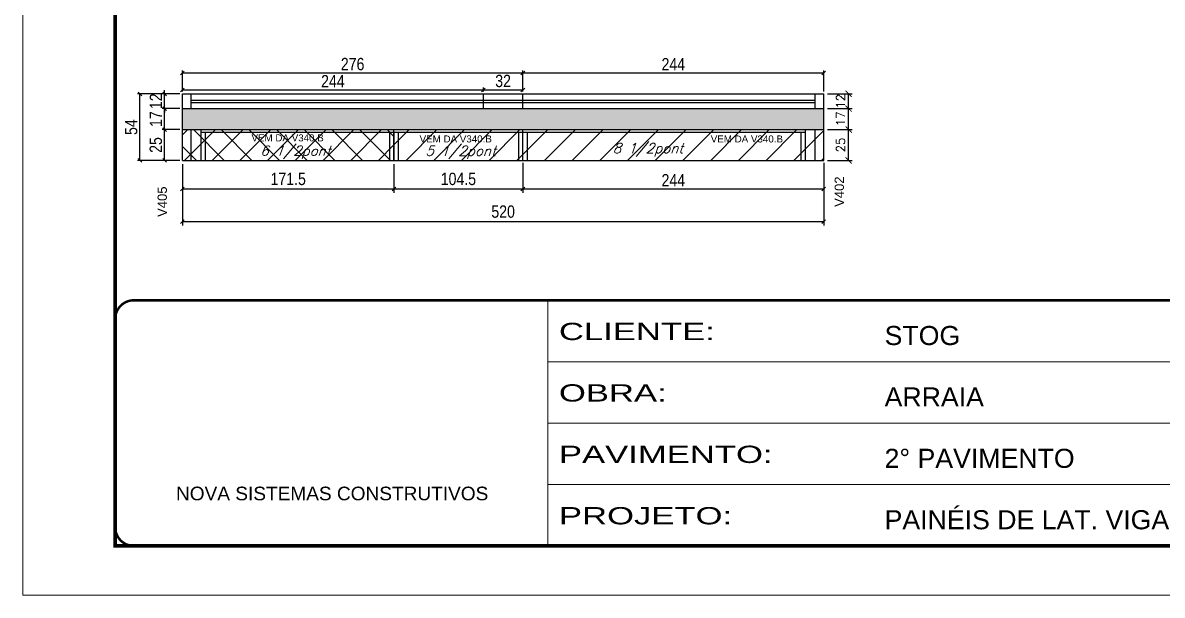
# Model space of a CAD drawing. Extents: x -3394 to 16474, y -5031 to 14397.
# Drawn here: x 9027 to 9951, y 3009 to 3474 of the extents above; entities that cross this region are included whole.
import ezdxf

# ---------------------------------------------------------------- set-up
doc = ezdxf.new("R2010")
doc.units = 0
doc.linetypes.add('CONTINUO', pattern=[0])
doc.linetypes.add('DASHED', pattern=[0.75, 0.5, -0.25])
doc.layers.get('0').update_dxf_attribs({"linetype": 'CONTINUOUS'})
doc.layers.get('Defpoints').update_dxf_attribs({"linetype": 'CONTINUOUS'})
for name, color, linetype in [('COTA', 241, 'CONTINUOUS'), ('NOMENCLATURA', 7, 'CONTINUOUS'), ('Painéis', 200, 'CONTINUOUS'), ('SARR_2.2x7', 40, 'CONTINUOUS'), ('SARR_3.5x7', 81, 'CONTINUOUS'), ('SARR_EDITAR', 141, 'CONTINUOUS'), ('texto', 7, 'CONTINUOUS')]:
    doc.layers.add(name, color=color, linetype=linetype)
for name, color, linetype, lineweight in [('Folhas', 255, 'CONTINUOUS', 9), ('Hachura', 251, 'CONTINUOUS', 9), ('REAPROVEITAMENTO', 251, 'CONTINUOUS', 9), ('SARRAFO DE PRESSAO', 251, 'DASHED', 9)]:
    doc.layers.add(name, color=color, linetype=linetype, lineweight=lineweight)
doc.styles.add('ARIAL', font='arial.ttf')
doc.styles.add('COTA TECNICA', font='techl___.ttf', dxfattribs={"height": 10})
doc.styles.add('ROMANS', font='romans.shx')
doc.styles.add('Tecnologia', font='')
doc.styles.get('Tecnologia').set_extended_font_data('Forgotten Futurist')
doc.dimstyles.new('Cota Paínel', dxfattribs={"dimtxt": 7, "dimasz": 5, "dimexe": 3, "dimexo": 3, "dimgap": 3, "dimtad": 1, "dimdec": 1, "dimzin": 12, "dimdsep": 46, "dimtxsty": 'ROMANS', "dimblk": 'ARCHTICK', "dimcen": 0, "dimclrd": 4, "dimclre": 4, "dimclrt": 1, "dimadec": 1, "dimazin": 3, "dimtfac": 1, "dimtdec": 1, "dimtmove": 0, "dimatfit": 3, "dimldrblk": 'OBLIQUE', "dimfxl": 1, "dimtolj": 1, "dimtzin": 12, "dimarcsym": 0})
doc.dimstyles.new('PAINEL', dxfattribs={"dimtxt": 10, "dimasz": 3, "dimexe": 3, "dimexo": 3, "dimgap": 3, "dimtad": 1, "dimdec": 1, "dimzin": 12, "dimdsep": 46, "dimtxsty": 'COTA TECNICA', "dimblk1": 'OBLIQUE', "dimblk2": 'OBLIQUE', "dimsah": 1, "dimcen": 0.9, "dimclrd": 4, "dimclre": 4, "dimclrt": 240, "dimadec": 1, "dimazin": 3, "dimtfac": 1, "dimtdec": 1, "dimtmove": 0, "dimatfit": 3, "dimfxl": 1, "dimtolj": 1, "dimtzin": 12, "dimarcsym": 0})
pattern_1 = [(45, (-7.898, -326.223), (-11.22532, 11.22532), [])]

# ---------------------------------------------------------------- blocks, each defined once
blk = doc.blocks.new('9999999999')
at = {"color": 30, "linetype": 'CONTINUO'}
for p, q in [((98564.56, 34230.21), (98564.56, 34429.45)), ((98564.56, 34379.64), (99583.98, 34379.64)), ((98564.56, 34329.83), (99487.98, 34329.83)), ((98564.56, 34280.02), (99487.98, 34280.02))]:
    blk.add_line(p, q, dxfattribs=at)
at = {"color": 30, "linetype": 'CONTINUO', "const_width": 2}
blk.add_lwpolyline([(99583.98, 34230.21), (99583.98, 34414.45, 0.414214), (99568.98, 34429.45), (98228.98, 34429.45, 0.414214), (98213.98, 34414.45), (98213.98, 34245.21, 0.414214), (98228.98, 34230.21), (99583.98, 34230.21)], format="xyb", dxfattribs=at)
at = {"layer": 'Folhas'}
blk.add_lwpolyline([(98138.98, 34190.21), (99623.98, 34190.21), (99623.98, 35240.21), (98138.98, 35240.21)], close=True, dxfattribs=at)
at = {"layer": 'Folhas', "color": 30, "const_width": 3}
blk.add_lwpolyline([(98213.98, 34230.21), (99583.98, 34230.21), (99583.98, 35200.21), (98213.98, 35200.21)], close=True, dxfattribs=at)
at = {"color": 7, "linetype": 'Continuous', "ltscale": 5, "style": 'ARIAL'}
for s, height, p in [('STOG', 15.483, (98837.68, 34393.13)), ('ARRAIA', 15.483, (98837.68, 34343.32)), ('2° PAVIMENTO', 15.4829, (98837.68, 34293.51)), ('NOVA SISTEMAS CONSTRUTIVOS', 11.0592, (98263.19, 34267.21)), ('PAINÉIS DE LAT. VIGAS', 15.4829, (98837.68, 34243.7))]:
    blk.add_text(s, height=height, dxfattribs=at).set_placement(p)
at = {"layer": 'Folhas', "color": 7, "style": 'Tecnologia', "width": 1.5}
for s, p in [('CLIENTE:', (98573.65, 34397.17)), ('OBRA:', (98573.65, 34347.31)), ('PAVIMENTO:', (98573.65, 34297.5)), ('PROJETO:', (98573.65, 34247.69))]:
    blk.add_text(s, height=14, dxfattribs=at).set_placement(p)
blk = doc.blocks.new('_Oblique')
at = {"color": 0, "linetype": 'ByBlock', "lineweight": -2}
blk.add_line((-0.5, -0.5), (0.5, 0.5), dxfattribs=at)
blk = doc.blocks.new('*D861')
at = {"layer": 'COTA', "color": 4, "linetype": 'ByBlock', "lineweight": -2, "transparency": 16777216}
for p, q in [((9156.62, 3359.07), (9156.62, 3335.91)), ((9328.12, 3359.07), (9328.12, 3335.91)), ((9156.62, 3338.91), (9328.12, 3338.91))]:
    blk.add_line(p, q, dxfattribs=at)
at = {"layer": 'Defpoints', "color": 0, "linetype": 'ByBlock', "transparency": 16777216}
for p in [(9156.62, 3362.07), (9328.12, 3362.07), (9328.12, 3338.91)]:
    blk.add_point(p, dxfattribs=at)
at = {"layer": 'COTA', "color": 4, "linetype": 'ByBlock', "lineweight": -2, "transparency": 16777216, "xscale": 3, "yscale": 3, "zscale": 3, "rotation": 180}
blk.add_blockref('_Oblique', (9156.62, 3338.91), dxfattribs=at)
at = {"layer": 'COTA', "color": 4, "linetype": 'ByBlock', "lineweight": -2, "transparency": 16777216, "xscale": 3, "yscale": 3, "zscale": 3}
blk.add_blockref('_Oblique', (9328.12, 3338.91), dxfattribs=at)
at = {"layer": 'COTA', "color": 240, "linetype": 'ByBlock', "transparency": 16777216, "insert": (9242.37, 3347.02), "char_height": 10, "attachment_point": 5, "style": 'COTA TECNICA'}
blk.add_mtext('\\A1;171.5', dxfattribs=at)
blk = doc.blocks.new('*D862')
at = {"layer": 'COTA', "color": 4, "linetype": 'ByBlock', "lineweight": -2, "transparency": 16777216}
for p, q in [((9328.12, 3359.07), (9328.12, 3335.91)), ((9432.62, 3359.07), (9432.62, 3335.91)), ((9328.12, 3338.91), (9432.62, 3338.91))]:
    blk.add_line(p, q, dxfattribs=at)
at = {"layer": 'Defpoints', "color": 0, "linetype": 'ByBlock', "transparency": 16777216}
for p in [(9328.12, 3362.07), (9432.62, 3362.07), (9432.62, 3338.91)]:
    blk.add_point(p, dxfattribs=at)
at = {"layer": 'COTA', "color": 4, "linetype": 'ByBlock', "lineweight": -2, "transparency": 16777216, "xscale": 3, "yscale": 3, "zscale": 3, "rotation": 180}
blk.add_blockref('_Oblique', (9328.12, 3338.91), dxfattribs=at)
at = {"layer": 'COTA', "color": 4, "linetype": 'ByBlock', "lineweight": -2, "transparency": 16777216, "xscale": 3, "yscale": 3, "zscale": 3}
blk.add_blockref('_Oblique', (9432.62, 3338.91), dxfattribs=at)
at = {"layer": 'COTA', "color": 240, "linetype": 'ByBlock', "transparency": 16777216, "insert": (9380.37, 3347.02), "char_height": 10, "attachment_point": 5, "style": 'COTA TECNICA'}
blk.add_mtext('\\A1;104.5', dxfattribs=at)
blk = doc.blocks.new('*D871')
at = {"layer": 'COTA', "color": 4, "linetype": 'ByBlock', "lineweight": -2, "transparency": 16777216}
for p, q in [((9156.62, 3359.07), (9156.62, 3309.41)), ((9676.62, 3359.07), (9676.62, 3309.41)), ((9156.62, 3312.41), (9676.62, 3312.41))]:
    blk.add_line(p, q, dxfattribs=at)
at = {"layer": 'Defpoints', "color": 0, "linetype": 'ByBlock', "transparency": 16777216}
for p in [(9156.62, 3362.07), (9676.62, 3362.07), (9676.62, 3312.41)]:
    blk.add_point(p, dxfattribs=at)
at = {"layer": 'COTA', "color": 4, "linetype": 'ByBlock', "lineweight": -2, "transparency": 16777216, "xscale": 3, "yscale": 3, "zscale": 3, "rotation": 180}
blk.add_blockref('_Oblique', (9156.62, 3312.41), dxfattribs=at)
at = {"layer": 'COTA', "color": 4, "linetype": 'ByBlock', "lineweight": -2, "transparency": 16777216, "xscale": 3, "yscale": 3, "zscale": 3}
blk.add_blockref('_Oblique', (9676.62, 3312.41), dxfattribs=at)
at = {"layer": 'COTA', "color": 240, "linetype": 'ByBlock', "transparency": 16777216, "insert": (9416.62, 3320.52), "char_height": 10, "attachment_point": 5, "style": 'COTA TECNICA'}
blk.add_mtext('\\A1;520', dxfattribs=at)
blk = doc.blocks.new('_ArchTick')
at = {"color": 0, "linetype": 'ByBlock', "const_width": 0.15}
blk.add_lwpolyline([(-0.5, -0.5), (0.5, 0.5)], dxfattribs=at)
blk = doc.blocks.new('*D863')
at = {"layer": 'COTA', "color": 4, "lineweight": -2, "transparency": 16777216}
for p, q in [((9679.62, 3387.07), (9699.75, 3387.07)), ((9696.75, 3362.07), (9696.75, 3387.07)), ((9679.62, 3362.07), (9699.75, 3362.07))]:
    blk.add_line(p, q, dxfattribs=at)
at = {"layer": 'Defpoints', "color": 0, "transparency": 16777216}
for p in [(9676.62, 3387.07), (9696.75, 3387.07), (9676.62, 3362.07)]:
    blk.add_point(p, dxfattribs=at)
at = {"layer": 'COTA', "color": 4, "lineweight": -2, "transparency": 16777216, "xscale": 5, "yscale": 5, "zscale": 5}
for p, rotation in [((9696.75, 3387.07), 90), ((9696.75, 3362.07), 270)]:
    blk.add_blockref('_ArchTick', p, dxfattribs=dict(at, rotation=rotation))
at = {"layer": 'COTA', "color": 1, "transparency": 16777216, "insert": (9690.25, 3374.57), "char_height": 7, "attachment_point": 5, "rotation": 90, "style": 'ROMANS'}
blk.add_mtext('\\A1;25', dxfattribs=at)
blk = doc.blocks.new('*D864')
at = {"layer": 'COTA', "color": 4, "lineweight": -2, "transparency": 16777216}
for p, q in [((9679.62, 3404.07), (9699.75, 3404.07)), ((9696.75, 3387.07), (9696.75, 3404.07)), ((9679.62, 3387.07), (9699.75, 3387.07))]:
    blk.add_line(p, q, dxfattribs=at)
at = {"layer": 'Defpoints', "color": 0, "transparency": 16777216}
for p in [(9676.62, 3404.07), (9696.75, 3404.07), (9676.62, 3387.07)]:
    blk.add_point(p, dxfattribs=at)
at = {"layer": 'COTA', "color": 4, "lineweight": -2, "transparency": 16777216, "xscale": 5, "yscale": 5, "zscale": 5}
for p, rotation in [((9696.75, 3404.07), 90), ((9696.75, 3387.07), 270)]:
    blk.add_blockref('_ArchTick', p, dxfattribs=dict(at, rotation=rotation))
at = {"layer": 'COTA', "color": 1, "transparency": 16777216, "insert": (9690.25, 3395.76), "char_height": 7, "attachment_point": 5, "rotation": 90, "style": 'ROMANS'}
blk.add_mtext('\\A1;17', dxfattribs=at)
blk = doc.blocks.new('*D865')
at = {"layer": 'COTA', "color": 4, "linetype": 'Continuous', "lineweight": -2, "transparency": 16777216}
for p, q in [((9154.62, 3387.07), (9140.21, 3387.07)), ((9142.21, 3362.07), (9142.21, 3387.07)), ((9154.62, 3362.07), (9140.21, 3362.07))]:
    blk.add_line(p, q, dxfattribs=at)
at = {"layer": 'Defpoints', "color": 0, "linetype": 'Continuous', "transparency": 16777216}
for p in [(9142.21, 3387.07), (9156.62, 3387.07), (9156.62, 3362.07)]:
    blk.add_point(p, dxfattribs=at)
at = {"layer": 'COTA', "color": 4, "linetype": 'Continuous', "lineweight": -2, "transparency": 16777216, "xscale": 3, "yscale": 3, "zscale": 3}
for p, rotation in [((9142.21, 3387.07), 90), ((9142.21, 3362.07), 270)]:
    blk.add_blockref('_Oblique', p, dxfattribs=dict(at, rotation=rotation))
at = {"layer": 'COTA', "color": 240, "linetype": 'Continuous', "transparency": 16777216, "insert": (9135.1, 3374.57), "char_height": 10, "attachment_point": 5, "rotation": 90, "style": 'COTA TECNICA'}
blk.add_mtext('\\A1;25', dxfattribs=at)
blk = doc.blocks.new('*D866')
at = {"layer": 'COTA', "color": 4, "linetype": 'Continuous', "lineweight": -2, "transparency": 16777216}
for p, q in [((9154.62, 3404.07), (9140.21, 3404.07)), ((9142.21, 3387.07), (9142.21, 3404.07)), ((9154.62, 3387.07), (9140.21, 3387.07))]:
    blk.add_line(p, q, dxfattribs=at)
at = {"layer": 'Defpoints', "color": 0, "linetype": 'Continuous', "transparency": 16777216}
for p in [(9142.21, 3404.07), (9156.62, 3404.07), (9156.62, 3387.07)]:
    blk.add_point(p, dxfattribs=at)
at = {"layer": 'COTA', "color": 4, "linetype": 'Continuous', "lineweight": -2, "transparency": 16777216, "xscale": 3, "yscale": 3, "zscale": 3}
for p, rotation in [((9142.21, 3404.07), 90), ((9142.21, 3387.07), 270)]:
    blk.add_blockref('_Oblique', p, dxfattribs=dict(at, rotation=rotation))
at = {"layer": 'COTA', "color": 240, "linetype": 'Continuous', "transparency": 16777216, "insert": (9135.14, 3395.57), "char_height": 10, "attachment_point": 5, "rotation": 90, "style": 'COTA TECNICA'}
blk.add_mtext('\\A1;17', dxfattribs=at)
blk = doc.blocks.new('*D867')
at = {"layer": 'COTA', "color": 4, "linetype": 'Continuous', "lineweight": -2, "transparency": 16777216}
for p, q in [((9154.62, 3416.07), (9120.22, 3416.07)), ((9122.22, 3362.07), (9122.22, 3416.07)), ((9154.62, 3362.07), (9120.22, 3362.07))]:
    blk.add_line(p, q, dxfattribs=at)
at = {"layer": 'Defpoints', "color": 0, "linetype": 'Continuous', "transparency": 16777216}
for p in [(9122.22, 3416.07), (9156.62, 3416.07), (9156.62, 3362.07)]:
    blk.add_point(p, dxfattribs=at)
at = {"layer": 'COTA', "color": 4, "linetype": 'Continuous', "lineweight": -2, "transparency": 16777216, "xscale": 3, "yscale": 3, "zscale": 3}
for p, rotation in [((9122.22, 3416.07), 90), ((9122.22, 3362.07), 270)]:
    blk.add_blockref('_Oblique', p, dxfattribs=dict(at, rotation=rotation))
at = {"layer": 'COTA', "color": 240, "linetype": 'Continuous', "transparency": 16777216, "insert": (9115.11, 3389.07), "char_height": 10, "attachment_point": 5, "rotation": 90, "style": 'COTA TECNICA'}
blk.add_mtext('\\A1;54', dxfattribs=at)
blk = doc.blocks.new('*D868')
at = {"layer": 'COTA', "color": 4, "lineweight": -2, "transparency": 16777216}
for p, q in [((9679.62, 3416.07), (9699.75, 3416.07)), ((9696.75, 3404.07), (9696.75, 3416.07)), ((9679.62, 3404.07), (9699.75, 3404.07))]:
    blk.add_line(p, q, dxfattribs=at)
at = {"layer": 'Defpoints', "color": 0, "transparency": 16777216}
for p in [(9676.62, 3416.07), (9696.75, 3416.07), (9676.62, 3404.07)]:
    blk.add_point(p, dxfattribs=at)
at = {"layer": 'COTA', "color": 4, "lineweight": -2, "transparency": 16777216, "xscale": 5, "yscale": 5, "zscale": 5}
for p, rotation in [((9696.75, 3416.07), 90), ((9696.75, 3404.07), 270)]:
    blk.add_blockref('_ArchTick', p, dxfattribs=dict(at, rotation=rotation))
at = {"layer": 'COTA', "color": 1, "transparency": 16777216, "insert": (9690.25, 3410.07), "char_height": 7, "attachment_point": 5, "rotation": 90, "style": 'ROMANS'}
blk.add_mtext('\\A1;12', dxfattribs=at)
blk = doc.blocks.new('*D869')
at = {"layer": 'COTA', "color": 4, "linetype": 'Continuous', "lineweight": -2, "transparency": 16777216}
for p, q in [((9142.21, 3416.07), (9142.21, 3419.07)), ((9154.62, 3416.07), (9140.21, 3416.07)), ((9142.21, 3404.07), (9142.21, 3416.07)), ((9154.62, 3404.07), (9140.21, 3404.07)), ((9142.21, 3404.07), (9142.21, 3401.07))]:
    blk.add_line(p, q, dxfattribs=at)
at = {"layer": 'Defpoints', "color": 0, "linetype": 'Continuous', "transparency": 16777216}
for p in [(9142.21, 3416.07), (9156.62, 3416.07), (9156.62, 3404.07)]:
    blk.add_point(p, dxfattribs=at)
at = {"layer": 'COTA', "color": 4, "linetype": 'Continuous', "lineweight": -2, "transparency": 16777216, "xscale": 3, "yscale": 3, "zscale": 3}
for p, rotation in [((9142.21, 3416.07), 270), ((9142.21, 3404.07), 90)]:
    blk.add_blockref('_Oblique', p, dxfattribs=dict(at, rotation=rotation))
at = {"layer": 'COTA', "color": 240, "linetype": 'Continuous', "transparency": 16777216, "insert": (9135.15, 3410.07), "char_height": 10, "attachment_point": 5, "rotation": 90, "style": 'COTA TECNICA'}
blk.add_mtext('\\A1;12', dxfattribs=at)
blk = doc.blocks.new('*D870')
at = {"layer": 'COTA', "color": 4, "linetype": 'Continuous', "lineweight": -2, "transparency": 16777216}
for p, q in [((9432.62, 3360.07), (9432.62, 3336.91)), ((9676.62, 3360.07), (9676.62, 3336.91)), ((9432.62, 3338.91), (9676.62, 3338.91))]:
    blk.add_line(p, q, dxfattribs=at)
at = {"layer": 'Defpoints', "color": 0, "linetype": 'Continuous', "transparency": 16777216}
for p in [(9432.62, 3362.07), (9676.62, 3362.07), (9676.62, 3338.91)]:
    blk.add_point(p, dxfattribs=at)
at = {"layer": 'COTA', "color": 4, "linetype": 'Continuous', "lineweight": -2, "transparency": 16777216, "xscale": 3, "yscale": 3, "zscale": 3, "rotation": 180}
blk.add_blockref('_Oblique', (9432.62, 3338.91), dxfattribs=at)
at = {"layer": 'COTA', "color": 4, "linetype": 'Continuous', "lineweight": -2, "transparency": 16777216, "xscale": 3, "yscale": 3, "zscale": 3}
blk.add_blockref('_Oblique', (9676.62, 3338.91), dxfattribs=at)
at = {"layer": 'COTA', "color": 240, "linetype": 'Continuous', "transparency": 16777216, "insert": (9554.62, 3345.99), "char_height": 10, "attachment_point": 5, "style": 'COTA TECNICA'}
blk.add_mtext('\\A1;244', dxfattribs=at)
blk = doc.blocks.new('*D875')
at = {"layer": 'COTA', "color": 4, "linetype": 'Continuous', "lineweight": -2, "transparency": 16777216}
for p, q in [((9156.62, 3418.07), (9156.62, 3435.05)), ((9156.62, 3433.05), (9432.62, 3433.05)), ((9432.62, 3418.07), (9432.62, 3435.05))]:
    blk.add_line(p, q, dxfattribs=at)
at = {"layer": 'Defpoints', "color": 0, "linetype": 'Continuous', "transparency": 16777216}
for p in [(9432.62, 3433.05), (9156.62, 3416.07), (9432.62, 3416.07)]:
    blk.add_point(p, dxfattribs=at)
at = {"layer": 'COTA', "color": 4, "linetype": 'Continuous', "lineweight": -2, "transparency": 16777216, "xscale": 3, "yscale": 3, "zscale": 3, "rotation": 180}
blk.add_blockref('_Oblique', (9156.62, 3433.05), dxfattribs=at)
at = {"layer": 'COTA', "color": 4, "linetype": 'Continuous', "lineweight": -2, "transparency": 16777216, "xscale": 3, "yscale": 3, "zscale": 3}
blk.add_blockref('_Oblique', (9432.62, 3433.05), dxfattribs=at)
at = {"layer": 'COTA', "color": 240, "linetype": 'Continuous', "transparency": 16777216, "insert": (9294.62, 3440.15), "char_height": 10, "attachment_point": 5, "style": 'COTA TECNICA'}
blk.add_mtext('\\A1;276', dxfattribs=at)
blk = doc.blocks.new('*D876')
at = {"layer": 'COTA', "color": 4, "linetype": 'Continuous', "lineweight": -2, "transparency": 16777216}
for p, q in [((9432.62, 3418.07), (9432.62, 3435.05)), ((9432.62, 3433.05), (9676.62, 3433.05)), ((9676.62, 3418.07), (9676.62, 3435.05))]:
    blk.add_line(p, q, dxfattribs=at)
at = {"layer": 'Defpoints', "color": 0, "linetype": 'Continuous', "transparency": 16777216}
for p in [(9676.62, 3433.05), (9432.62, 3416.07), (9676.62, 3416.07)]:
    blk.add_point(p, dxfattribs=at)
at = {"layer": 'COTA', "color": 4, "linetype": 'Continuous', "lineweight": -2, "transparency": 16777216, "xscale": 3, "yscale": 3, "zscale": 3, "rotation": 180}
blk.add_blockref('_Oblique', (9432.62, 3433.05), dxfattribs=at)
at = {"layer": 'COTA', "color": 4, "linetype": 'Continuous', "lineweight": -2, "transparency": 16777216, "xscale": 3, "yscale": 3, "zscale": 3}
blk.add_blockref('_Oblique', (9676.62, 3433.05), dxfattribs=at)
at = {"layer": 'COTA', "color": 240, "linetype": 'Continuous', "transparency": 16777216, "insert": (9554.62, 3440.12), "char_height": 10, "attachment_point": 5, "style": 'COTA TECNICA'}
blk.add_mtext('\\A1;244', dxfattribs=at)
blk = doc.blocks.new('*D877')
at = {"layer": 'COTA', "color": 4, "linetype": 'Continuous', "lineweight": -2, "transparency": 16777216}
for p, q in [((9156.62, 3418.07), (9156.62, 3421.27)), ((9156.62, 3419.27), (9400.62, 3419.27)), ((9400.62, 3418.07), (9400.62, 3421.27))]:
    blk.add_line(p, q, dxfattribs=at)
at = {"layer": 'Defpoints', "color": 0, "linetype": 'Continuous', "transparency": 16777216}
for p in [(9400.62, 3419.27), (9156.62, 3416.07), (9400.62, 3416.07)]:
    blk.add_point(p, dxfattribs=at)
at = {"layer": 'COTA', "color": 4, "linetype": 'Continuous', "lineweight": -2, "transparency": 16777216, "xscale": 3, "yscale": 3, "zscale": 3, "rotation": 180}
blk.add_blockref('_Oblique', (9156.62, 3419.27), dxfattribs=at)
at = {"layer": 'COTA', "color": 4, "linetype": 'Continuous', "lineweight": -2, "transparency": 16777216, "xscale": 3, "yscale": 3, "zscale": 3}
blk.add_blockref('_Oblique', (9400.62, 3419.27), dxfattribs=at)
at = {"layer": 'COTA', "color": 240, "linetype": 'Continuous', "transparency": 16777216, "insert": (9278.62, 3426.34), "char_height": 10, "attachment_point": 5, "style": 'COTA TECNICA'}
blk.add_mtext('\\A1;244', dxfattribs=at)
blk = doc.blocks.new('*D878')
at = {"layer": 'COTA', "color": 4, "linetype": 'Continuous', "lineweight": -2, "transparency": 16777216}
for p, q in [((9400.62, 3418.07), (9400.62, 3421.27)), ((9400.62, 3419.27), (9432.62, 3419.27)), ((9432.62, 3418.07), (9432.62, 3421.27))]:
    blk.add_line(p, q, dxfattribs=at)
at = {"layer": 'Defpoints', "color": 0, "linetype": 'Continuous', "transparency": 16777216}
for p in [(9432.62, 3419.27), (9400.62, 3416.07), (9432.62, 3416.07)]:
    blk.add_point(p, dxfattribs=at)
at = {"layer": 'COTA', "color": 4, "linetype": 'Continuous', "lineweight": -2, "transparency": 16777216, "xscale": 3, "yscale": 3, "zscale": 3, "rotation": 180}
blk.add_blockref('_Oblique', (9400.62, 3419.27), dxfattribs=at)
at = {"layer": 'COTA', "color": 4, "linetype": 'Continuous', "lineweight": -2, "transparency": 16777216, "xscale": 3, "yscale": 3, "zscale": 3}
blk.add_blockref('_Oblique', (9432.62, 3419.27), dxfattribs=at)
at = {"layer": 'COTA', "color": 240, "linetype": 'Continuous', "transparency": 16777216, "insert": (9416.62, 3426.49), "char_height": 10, "attachment_point": 5, "style": 'COTA TECNICA'}
blk.add_mtext('\\A1;32', dxfattribs=at)

msp = doc.modelspace()

# ---------------------------------------------------------------- hatches: boundary and pattern name
at = {"layer": 'COTA', "linetype": 'Continuous'}
h = msp.add_hatch(dxfattribs=at)
h.set_pattern_fill('AR-CONC', color=256, scale=0.05)
h.set_pattern_definition([(50, (7398.67, -4214.319), (9.1092334, -0.796954), [0.9525, -10.4775]), (355, (7398.67, -4214.319), (-1.762171, 9.552842), [0.762, -8.382029]), (100.45144, (7399.429, -4214.3855), (7.347062, 8.755888), [0.8095, -8.904512]), (46.1842, (7398.67, -4211.779), (13.553952, -2.102116), [1.42875, -15.71625]), (96.63556, (7399.8, -4211.954), (11.870207, 12.371306), [1.21425, -13.35678]), (351.18415, (7398.67, -4211.779), (11.870207, 12.371306), [1.142998, -12.572987]), (21, (7399.94, -4212.414), (7.5807196, -5.11326), [0.9525, -10.4775]), (326, (7399.94, -4212.414), (3.090101, 9.209398), [0.762, -8.382]), (71.45144, (7400.572, -4212.84), (10.670821, 4.096138), [0.8095, -8.904497]), (37.5, (7398.6702, -4214.319), (0.1544302, 4.227752), [0, -8.2804, 0, -8.509, 0, -8.41375]), (7.5, (7398.6702, -4214.319), (3.340983, 5.0090287), [0, -4.8514, 0, -8.0899, 0, -3.20675]), (327.5, (7395.838, -4214.319), (6.7795298, -0.2864372), [0, -3.175, 0, -9.906, 0, -13.1445]), (317.5, (7394.568, -4214.319), (7.406459, 1.2713246), [0, -4.1275, 0, -6.5786, 0, -9.3345])])
h.paths.add_polyline_path([(9676.62, 3387.07), (9676.62, 3404.07), (9156.62, 3404.07), (9156.62, 3387.07)])
at = {"layer": 'Hachura', "linetype": 'ByBlock'}
h = msp.add_hatch(dxfattribs=at)
h.set_pattern_fill('ANSI37', color=256, scale=5)
h.set_pattern_definition([(45, (-7.898, -326.223), (-11.22532, 11.22532), []), (135, (-7.898, -326.223), (-11.22532, -11.22532), [])])
h.paths.add_polyline_path([(9328.12, 3362.07), (9328.12, 3387.07), (9156.62, 3387.07), (9156.62, 3362.07)])
at = {"layer": 'REAPROVEITAMENTO', "linetype": 'Continuous'}
h = msp.add_hatch(dxfattribs=at)
h.set_pattern_fill('ANSI31', color=256, scale=5)
h.set_pattern_definition(pattern_1)
h.paths.add_polyline_path([(9432.62, 3387.07), (9328.12, 3387.07), (9328.12, 3362.07), (9432.62, 3362.07)])
h = msp.add_hatch(dxfattribs=at)
h.set_pattern_fill('ANSI31', color=256, scale=5)
h.set_pattern_definition(pattern_1)
h.paths.add_polyline_path([(9676.62, 3362.07), (9676.62, 3387.07), (9432.62, 3387.07), (9432.62, 3362.07)])

# ---------------------------------------------------------------- linework, layer by layer
at = {"layer": 'COTA', "linetype": 'ByBlock'}
for p, q in [((9156.62, 3404.07), (9676.62, 3404.07)), ((9156.62, 3387.07), (9156.62, 3404.07)), ((9676.62, 3387.07), (9676.62, 3404.07))]:
    msp.add_line(p, q, dxfattribs=at)
at = {"layer": 'Painéis', "linetype": 'ByBlock'}
for p, q in [((9156.62, 3416.07), (9676.62, 3416.07)), ((9156.62, 3404.07), (9156.62, 3416.07)), ((9400.62, 3404.07), (9400.62, 3416.07)), ((9432.62, 3404.07), (9432.62, 3416.07)), ((9676.62, 3404.07), (9676.62, 3416.07)), ((9156.62, 3404.07), (9676.62, 3404.07)), ((9156.62, 3387.07), (9676.62, 3387.07)), ((9156.62, 3362.07), (9156.62, 3387.07)), ((9328.12, 3362.07), (9328.12, 3387.07)), ((9432.62, 3362.07), (9432.62, 3387.07)), ((9676.62, 3362.07), (9676.62, 3387.07)), ((9156.62, 3362.07), (9676.62, 3362.07))]:
    msp.add_line(p, q, dxfattribs=at)
at = {"layer": 'SARR_2.2x7', "linetype": 'Continuous'}
for p, q in [((9163.62, 3404.07), (9163.62, 3416.07)), ((9669.62, 3404.07), (9669.62, 3416.07)), ((9163.62, 3362.07), (9163.62, 3387.07)), ((9171.62, 3384.87), (9328.12, 3384.87)), ((9328.12, 3384.87), (9432.62, 3384.87)), ((9432.62, 3384.87), (9661.62, 3384.87)), ((9669.62, 3362.07), (9669.62, 3387.07))]:
    msp.add_line(p, q, dxfattribs=at)
at = {"layer": 'SARR_3.5x7'}
for p, q in [((9171.62, 3387.07), (9171.62, 3362.07)), ((9175.12, 3384.87), (9175.12, 3362.07)), ((9324.62, 3384.87), (9324.62, 3362.07)), ((9328.12, 3384.87), (9328.12, 3362.07)), ((9331.62, 3384.87), (9331.62, 3362.07)), ((9429.12, 3384.87), (9429.12, 3362.07)), ((9436.12, 3384.87), (9436.12, 3362.07)), ((9658.12, 3384.87), (9658.12, 3362.07)), ((9661.62, 3387.07), (9661.62, 3362.07)), ((9171.62, 3362.07), (9175.12, 3362.07)), ((9324.62, 3362.07), (9328.12, 3362.07)), ((9328.12, 3362.07), (9331.62, 3362.07)), ((9658.12, 3362.07), (9661.62, 3362.07))]:
    msp.add_line(p, q, dxfattribs=at)
at = {"layer": 'SARR_EDITAR', "linetype": 'Continuous'}
for points in [[(9163.62, 3411.07), (9328.12, 3411.07), (9432.62, 3411.07)], [(9163.62, 3409.07), (9328.12, 3409.07), (9432.62, 3409.07)], [(9432.62, 3411.07), (9669.62, 3411.07)], [(9432.62, 3409.07), (9669.62, 3409.07)]]:
    msp.add_lwpolyline(points, dxfattribs=at)

# ---------------------------------------------------------------- block references
at = {"layer": 'SARRAFO DE PRESSAO', "color": 6, "linetype": 'ByBlock'}
msp.add_blockref('9999999999', (-89111.77, -31180.83), dxfattribs=at)

# ---------------------------------------------------------------- texts
at = {"layer": 'NOMENCLATURA', "linetype": 'Continuous', "style": 'ARIAL'}
for p in [(9212.6, 3377.52), (9348.91, 3376.66), (9584.95, 3376.64)]:
    msp.add_text('VEM DA V340.B', height=5.6753, dxfattribs=at).set_placement(p)
for s, p in [('V402', (9692.95, 3324.38)), ('V405', (9144.04, 3316.24))]:
    msp.add_text(s, height=7.567, rotation=90, dxfattribs=at).set_placement(p)
at = {"layer": 'texto', "color": 2, "char_height": 8, "attachment_point": 5, "style": 'ROMANS'}
for s, insert in [('{\\Q19;\\C256;6 1/2pont}', (9248.22, 3368.6)), ('{\\Q19;\\C256;5 1/2pont}', (9382.24, 3368.59)), ('{\\Q19;\\C256;8 1/2pont}', (9534.08, 3370.68))]:
    msp.add_mtext(s, dxfattribs=dict(at, insert=insert))

# ---------------------------------------------------------------- dimensions: what is measured, and where the dimension line sits
at = {"layer": 'COTA', "linetype": 'Continuous'}
for base, p1, p2, override, picture, middle in [((9432.62, 3433.05), (9156.62, 3416.07), (9432.62, 3416.07), {"dimexe": 2, "dimexo": 2, "dimgap": 2, "dimadec": 8, "dimtix": 1, "dimatfit": 2, "dimldrblk": 'Oblique'}, '*D875', (9294.62, 3440.15)), ((9676.62, 3433.05), (9432.62, 3416.07), (9676.62, 3416.07), {"dimexe": 2, "dimexo": 2, "dimgap": 2, "dimadec": 8, "dimtix": 1, "dimtmove": 1, "dimatfit": 2, "dimldrblk": 'Oblique'}, '*D876', (9554.62, 3440.12)), ((9400.62, 3419.27), (9156.62, 3416.07), (9400.62, 3416.07), {"dimexe": 2, "dimexo": 2, "dimgap": 2, "dimadec": 8, "dimtix": 1, "dimatfit": 2, "dimldrblk": 'Oblique'}, '*D877', (9278.62, 3426.34)), ((9432.62, 3419.27), (9400.62, 3416.07), (9432.62, 3416.07), {"dimexe": 2, "dimexo": 2, "dimgap": 2, "dimadec": 8, "dimtix": 1, "dimtmove": 1, "dimatfit": 2, "dimldrblk": 'Oblique'}, '*D878', (9416.62, 3426.49)), ((9676.62, 3338.91), (9432.62, 3362.07), (9676.62, 3362.07), {"dimexe": 2, "dimexo": 2, "dimgap": 2, "dimadec": 8, "dimtix": 1, "dimatfit": 2, "dimldrblk": 'Oblique'}, '*D870', (9554.62, 3345.99))]:
    dim = msp.add_linear_dim(base=base, p1=p1, p2=p2, dimstyle='PAINEL', override=override, dxfattribs=at)
    dim.commit()
    dim.dimension.update_dxf_attribs({"geometry": picture, "text_midpoint": middle})
for base, p1, p2, picture, middle in [((9142.21, 3416.07), (9156.62, 3404.07), (9156.62, 3416.07), '*D869', (9135.15, 3410.07)), ((9122.22, 3416.07), (9156.62, 3362.07), (9156.62, 3416.07), '*D867', (9115.11, 3389.07)), ((9142.21, 3404.07), (9156.62, 3387.07), (9156.62, 3404.07), '*D866', (9135.14, 3395.57)), ((9142.21, 3387.07), (9156.62, 3362.07), (9156.62, 3387.07), '*D865', (9135.1, 3374.57))]:
    dim = msp.add_linear_dim(base=base, p1=p1, p2=p2, angle=90, dimstyle='PAINEL', override={"dimexe": 2, "dimexo": 2, "dimgap": 2, "dimadec": 8, "dimtix": 1, "dimatfit": 2, "dimldrblk": 'Oblique'}, dxfattribs=at)
    dim.commit()
    dim.dimension.update_dxf_attribs({"geometry": picture, "text_midpoint": middle})
at = {"layer": 'COTA'}
for base, p1, p2, picture, middle in [((9696.75, 3416.07), (9676.62, 3404.07), (9676.62, 3416.07), '*D868', (9696.75, 3410.07)), ((9696.75, 3404.07), (9676.62, 3387.07), (9676.62, 3404.07), '*D864', (9696.75, 3395.76))]:
    dim = msp.add_linear_dim(base=base, p1=p1, p2=p2, angle=90, dimstyle='Cota Paínel', dxfattribs=at)
    dim.commit()
    dim.dimension.update_dxf_attribs({"geometry": picture, "text_midpoint": middle, "dimtype": 160})
dim = msp.add_linear_dim(base=(9696.75, 3387.07), p1=(9676.62, 3362.07), p2=(9676.62, 3387.07), angle=90, dimstyle='Cota Paínel', dxfattribs=at)
dim.commit()
dim.dimension.update_dxf_attribs({"geometry": '*D863', "text_midpoint": (9690.25, 3374.57)})
at = {"layer": 'COTA', "linetype": 'ByBlock'}
for base, p2, picture, middle in [((9328.12, 3338.91), (9328.12, 3362.07), '*D861', (9242.37, 3347.02)), ((9676.62, 3312.41), (9676.62, 3362.07), '*D871', (9416.62, 3320.52))]:
    dim = msp.add_linear_dim(base=base, p1=(9156.62, 3362.07), p2=p2, dimstyle='PAINEL', dxfattribs=at)
    dim.commit()
    dim.dimension.update_dxf_attribs({"geometry": picture, "text_midpoint": middle})
dim = msp.add_linear_dim(base=(9432.62, 3338.91), p1=(9328.12, 3362.07), p2=(9432.62, 3362.07), dimstyle='PAINEL', override={"dimtmove": 1}, dxfattribs=at)
dim.commit()
dim.dimension.update_dxf_attribs({"geometry": '*D862', "text_midpoint": (9380.37, 3347.02)})

doc.saveas('drawing.dxf')
